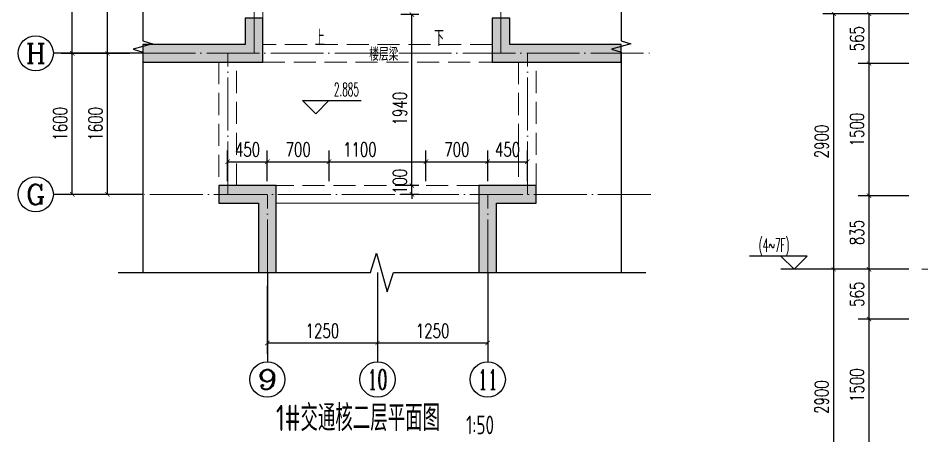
# Model space of a CAD drawing. Extents: x -655480 to 203344, y -294099 to 287156.
# Drawn here: x 39962 to 50215, y 172741 to 177482 of the extents above; entities that cross this region are included whole.
import ezdxf
from ezdxf.enums import TextEntityAlignment as Align

# ---------------------------------------------------------------- set-up
doc = ezdxf.new("R2010")
doc.units = 0
doc.header["$LTSCALE"] = 1000
doc.linetypes.add('DASH', pattern=[0.35, 0.25, -0.1])
doc.linetypes.add('DOTE', pattern=[2.42, 2, -0.2, 0.02, -0.2])
doc.layers.get('0').update_dxf_attribs({"linetype": 'CONTINUOUS'})
doc.layers.get('DEFPOINTS').update_dxf_attribs({"linetype": 'CONTINUOUS'})
for name, color, linetype in [('A-AXIS_TEXT', 7, 'CONTINUOUS'), ('AXIS', 3, 'CONTINUOUS'), ('DIM_ELEV', 3, 'CONTINUOUS'), ('DIM_SYMB', 3, 'CONTINUOUS'), ('PUB_DIM', 3, 'CONTINUOUS'), ('PUB_TEXT', 2, 'CONTINUOUS'), ('S-L主梁线', 4, 'DASH'), ('S-Q墙填充', 252, 'CONTINUOUS'), ('S-Q墙实线', 6, 'CONTINUOUS'), ('TEXT', 2, 'CONTINUOUS'), ('THIN', 7, 'CONTINUOUS'), ('尺寸标注', 86, 'CONTINUOUS')]:
    doc.layers.add(name, color=color, linetype=linetype)
doc.layers.add('AXIS_TEXT', color=7, linetype='CONTINUOUS', lineweight=20)
doc.layers.add('DOTE', color=19, linetype='DOTE', lineweight=9)
doc.styles.add('_TCH_AXIS', font='COMPLEX', dxfattribs={"bigfont": 'GBCBIG'})
doc.styles.add('_TCH_DIM', font='SIMPLEX.shx', dxfattribs={"width": 0.7, "bigfont": 'GBCBIG.shx'})
doc.styles.add('_TCH_DIM_T3', font='SIMPLEX', dxfattribs={"width": 0.705882, "bigfont": 'GBCBIG'})
doc.styles.add('COMPLEX', font='COMPLEX')
doc.styles.add('TSSD_REIN', font='tssdeng.shx', dxfattribs={"width": 0.7, "height": 300, "bigfont": 'tssdchn.shx'})
doc.dimstyles.new('_TCH_ARCH&&50', dxfattribs={"dimtxt": 157.5, "dimasz": 50, "dimexe": 125, "dimexo": 150, "dimgap": 58.75, "dimtad": 1, "dimdec": 0, "dimzin": 0, "dimdsep": 46, "dimtxsty": '_TCH_DIM_T3', "dimblk": 'ARCHTICK', "dimcen": 0.09, "dimclrt": 7, "dimazin": 0, "dimtfac": 1, "dimtdec": 0, "dimtix": 1, "dimtmove": 2, "dimatfit": 3, "dimldrblk": 'ARCHTICK', "dimfxl": 1, "dimtolj": 1, "dimtzin": 0, "dimarcsym": 0})

# ---------------------------------------------------------------- blocks, each defined once
blk = doc.blocks.new('_ArchTick')
at = {"color": 0, "linetype": 'ByBlock', "const_width": 0.15}
blk.add_lwpolyline([(-0.5, -0.5), (0.5, 0.5)], dxfattribs=at)
blk = doc.blocks.new('*D973')
at = {"layer": 'DEFPOINTS', "color": 0, "transparency": 16777216}
for p in [(49615, 174067), (50215, 174067), (50215, 172567)]:
    blk.add_point(p, dxfattribs=at)
at = {"layer": 'PUB_DIM', "color": 0, "lineweight": -2, "transparency": 16777216}
for p, q in [((50065, 174067), (49490, 174067)), ((49615, 172567), (49615, 174067)), ((50065, 172567), (49490, 172567))]:
    blk.add_line(p, q, dxfattribs=at)
at = {"layer": 'PUB_DIM', "color": 0, "lineweight": -2, "transparency": 16777216, "xscale": 50, "yscale": 50, "zscale": 50}
for p, rotation in [((49615, 174067), 90), ((49615, 172567), 270)]:
    blk.add_blockref('_ArchTick', p, dxfattribs=dict(at, rotation=rotation))
at = {"layer": 'PUB_DIM', "color": 7, "transparency": 16777216, "insert": (49478, 173317), "char_height": 157.5, "attachment_point": 5, "rotation": 90, "style": '_TCH_DIM_T3'}
blk.add_mtext('\\A1;1500', dxfattribs=at)
blk = doc.blocks.new('*D974')
at = {"layer": 'DEFPOINTS', "color": 0, "transparency": 16777216}
for p in [(49615, 174632), (50215, 174632), (50215, 174067)]:
    blk.add_point(p, dxfattribs=at)
at = {"layer": 'PUB_DIM', "color": 0, "lineweight": -2, "transparency": 16777216}
for p, q in [((50065, 174632), (49490, 174632)), ((49615, 174067), (49615, 174632)), ((50065, 174067), (49490, 174067))]:
    blk.add_line(p, q, dxfattribs=at)
at = {"layer": 'PUB_DIM', "color": 0, "lineweight": -2, "transparency": 16777216, "xscale": 50, "yscale": 50, "zscale": 50}
for p, rotation in [((49615, 174632), 90), ((49615, 174067), 270)]:
    blk.add_blockref('_ArchTick', p, dxfattribs=dict(at, rotation=rotation))
at = {"layer": 'PUB_DIM', "color": 7, "transparency": 16777216, "insert": (49478, 174349), "char_height": 157.5, "attachment_point": 5, "rotation": 90, "style": '_TCH_DIM_T3'}
blk.add_mtext('\\A1;565', dxfattribs=at)
blk = doc.blocks.new('*D975')
at = {"layer": 'DEFPOINTS', "color": 0, "transparency": 16777216}
for p in [(49615, 175467), (50215, 175467), (50215, 174632)]:
    blk.add_point(p, dxfattribs=at)
at = {"layer": 'PUB_DIM', "color": 0, "lineweight": -2, "transparency": 16777216}
for p, q in [((50065, 175467), (49490, 175467)), ((49615, 174632), (49615, 175467)), ((50065, 174632), (49490, 174632))]:
    blk.add_line(p, q, dxfattribs=at)
at = {"layer": 'PUB_DIM', "color": 0, "lineweight": -2, "transparency": 16777216, "xscale": 50, "yscale": 50, "zscale": 50}
for p, rotation in [((49615, 175467), 90), ((49615, 174632), 270)]:
    blk.add_blockref('_ArchTick', p, dxfattribs=dict(at, rotation=rotation))
at = {"layer": 'PUB_DIM', "color": 7, "transparency": 16777216, "insert": (49478, 175049), "char_height": 157.5, "attachment_point": 5, "rotation": 90, "style": '_TCH_DIM_T3'}
blk.add_mtext('\\A1;835', dxfattribs=at)
blk = doc.blocks.new('*D976')
at = {"layer": 'DEFPOINTS', "color": 0, "transparency": 16777216}
for p in [(49615, 176967), (50215, 176967), (50215, 175467)]:
    blk.add_point(p, dxfattribs=at)
at = {"layer": 'PUB_DIM', "color": 0, "lineweight": -2, "transparency": 16777216}
for p, q in [((50065, 176967), (49490, 176967)), ((49615, 175467), (49615, 176967)), ((50065, 175467), (49490, 175467))]:
    blk.add_line(p, q, dxfattribs=at)
at = {"layer": 'PUB_DIM', "color": 0, "lineweight": -2, "transparency": 16777216, "xscale": 50, "yscale": 50, "zscale": 50}
for p, rotation in [((49615, 176967), 90), ((49615, 175467), 270)]:
    blk.add_blockref('_ArchTick', p, dxfattribs=dict(at, rotation=rotation))
at = {"layer": 'PUB_DIM', "color": 7, "transparency": 16777216, "insert": (49478, 176217), "char_height": 157.5, "attachment_point": 5, "rotation": 90, "style": '_TCH_DIM_T3'}
blk.add_mtext('\\A1;1500', dxfattribs=at)
blk = doc.blocks.new('*D977')
at = {"layer": 'DEFPOINTS', "color": 0, "transparency": 16777216}
for p in [(49615, 177532), (50215, 177532), (50215, 176967)]:
    blk.add_point(p, dxfattribs=at)
at = {"layer": 'PUB_DIM', "color": 0, "lineweight": -2, "transparency": 16777216}
for p, q in [((50065, 177532), (49490, 177532)), ((49615, 176967), (49615, 177532)), ((50065, 176967), (49490, 176967))]:
    blk.add_line(p, q, dxfattribs=at)
at = {"layer": 'PUB_DIM', "color": 0, "lineweight": -2, "transparency": 16777216, "xscale": 50, "yscale": 50, "zscale": 50}
for p, rotation in [((49615, 177532), 90), ((49615, 176967), 270)]:
    blk.add_blockref('_ArchTick', p, dxfattribs=dict(at, rotation=rotation))
at = {"layer": 'PUB_DIM', "color": 7, "transparency": 16777216, "insert": (49478, 177249), "char_height": 157.5, "attachment_point": 5, "rotation": 90, "style": '_TCH_DIM_T3'}
blk.add_mtext('\\A1;565', dxfattribs=at)
blk = doc.blocks.new('*D984')
at = {"layer": 'DEFPOINTS', "color": 0, "transparency": 16777216}
for p in [(49215, 177532), (50215, 177532), (50215, 174632)]:
    blk.add_point(p, dxfattribs=at)
at = {"layer": 'PUB_DIM', "color": 0, "lineweight": -2, "transparency": 16777216}
for p, q in [((50065, 177532), (49090, 177532)), ((49215, 174632), (49215, 177532)), ((50065, 174632), (49090, 174632))]:
    blk.add_line(p, q, dxfattribs=at)
at = {"layer": 'PUB_DIM', "color": 0, "lineweight": -2, "transparency": 16777216, "xscale": 50, "yscale": 50, "zscale": 50}
for p, rotation in [((49215, 177532), 90), ((49215, 174632), 270)]:
    blk.add_blockref('_ArchTick', p, dxfattribs=dict(at, rotation=rotation))
at = {"layer": 'PUB_DIM', "color": 7, "transparency": 16777216, "insert": (49078, 176082), "char_height": 157.5, "attachment_point": 5, "rotation": 90, "style": '_TCH_DIM_T3'}
blk.add_mtext('\\A1;2900', dxfattribs=at)
blk = doc.blocks.new('*D993')
at = {"layer": 'DEFPOINTS', "color": 0, "transparency": 16777216}
for p in [(49215, 174632), (50215, 174632), (50215, 171732)]:
    blk.add_point(p, dxfattribs=at)
at = {"layer": 'PUB_DIM', "color": 0, "lineweight": -2, "transparency": 16777216}
for p, q in [((50065, 174632), (49090, 174632)), ((49215, 171732), (49215, 174632)), ((50065, 171732), (49090, 171732))]:
    blk.add_line(p, q, dxfattribs=at)
at = {"layer": 'PUB_DIM', "color": 0, "lineweight": -2, "transparency": 16777216, "xscale": 50, "yscale": 50, "zscale": 50}
for p, rotation in [((49215, 174632), 90), ((49215, 171732), 270)]:
    blk.add_blockref('_ArchTick', p, dxfattribs=dict(at, rotation=rotation))
at = {"layer": 'PUB_DIM', "color": 7, "transparency": 16777216, "insert": (49078, 173182), "char_height": 157.5, "attachment_point": 5, "rotation": 90, "style": '_TCH_DIM_T3'}
blk.add_mtext('\\A1;2900', dxfattribs=at)
blk = doc.blocks.new('_AXISO')
blk.add_circle((0, 0), 0.5)
at = {"layer": 'A-AXIS_TEXT', "style": 'COMPLEX', "width": 1.041667}
blk.add_attdef('A', text='', height=0.56, dxfattribs=at).set_placement((-0.25, -0.28), (0.25, -0.28), align=Align.FIT)
blk = doc.blocks.new('*D3958')
at = {"layer": 'DEFPOINTS', "color": 0, "transparency": 16777216}
for p in [(42789, 175853), (42339, 175482), (42789, 175482)]:
    blk.add_point(p, dxfattribs=at)
at = {"layer": 'PUB_DIM', "color": 0, "lineweight": -2, "transparency": 16777216}
for p, q in [((42339, 175632), (42339, 175978)), ((42789, 175632), (42789, 175978)), ((42339, 175853), (42789, 175853))]:
    blk.add_line(p, q, dxfattribs=at)
at = {"layer": 'PUB_DIM', "color": 0, "lineweight": -2, "transparency": 16777216, "xscale": 50, "yscale": 50, "zscale": 50, "rotation": 180}
blk.add_blockref('_ArchTick', (42339, 175853), dxfattribs=at)
at = {"layer": 'PUB_DIM', "color": 0, "lineweight": -2, "transparency": 16777216, "xscale": 50, "yscale": 50, "zscale": 50}
blk.add_blockref('_ArchTick', (42789, 175853), dxfattribs=at)
at = {"layer": 'PUB_DIM', "color": 7, "transparency": 16777216, "insert": (42564, 175990), "char_height": 157.5, "attachment_point": 5, "style": '_TCH_DIM_T3'}
blk.add_mtext('\\A1;450', dxfattribs=at)
blk = doc.blocks.new('*D3959')
at = {"layer": 'DEFPOINTS', "color": 0, "transparency": 16777216}
for p in [(43489, 175853), (42789, 175482), (43489, 175482)]:
    blk.add_point(p, dxfattribs=at)
at = {"layer": 'PUB_DIM', "color": 0, "lineweight": -2, "transparency": 16777216}
for p, q in [((42789, 175632), (42789, 175978)), ((43489, 175632), (43489, 175978)), ((42789, 175853), (43489, 175853))]:
    blk.add_line(p, q, dxfattribs=at)
at = {"layer": 'PUB_DIM', "color": 0, "lineweight": -2, "transparency": 16777216, "xscale": 50, "yscale": 50, "zscale": 50, "rotation": 180}
blk.add_blockref('_ArchTick', (42789, 175853), dxfattribs=at)
at = {"layer": 'PUB_DIM', "color": 0, "lineweight": -2, "transparency": 16777216, "xscale": 50, "yscale": 50, "zscale": 50}
blk.add_blockref('_ArchTick', (43489, 175853), dxfattribs=at)
at = {"layer": 'PUB_DIM', "color": 7, "transparency": 16777216, "insert": (43139, 175990), "char_height": 157.5, "attachment_point": 5, "style": '_TCH_DIM_T3'}
blk.add_mtext('\\A1;700', dxfattribs=at)
blk = doc.blocks.new('*D3960')
at = {"layer": 'DEFPOINTS', "color": 0, "transparency": 16777216}
for p in [(44589, 175853), (43489, 175482), (44589, 175482)]:
    blk.add_point(p, dxfattribs=at)
at = {"layer": 'PUB_DIM', "color": 0, "lineweight": -2, "transparency": 16777216}
for p, q in [((43489, 175632), (43489, 175978)), ((44589, 175632), (44589, 175978)), ((43489, 175853), (44589, 175853))]:
    blk.add_line(p, q, dxfattribs=at)
at = {"layer": 'PUB_DIM', "color": 0, "lineweight": -2, "transparency": 16777216, "xscale": 50, "yscale": 50, "zscale": 50, "rotation": 180}
blk.add_blockref('_ArchTick', (43489, 175853), dxfattribs=at)
at = {"layer": 'PUB_DIM', "color": 0, "lineweight": -2, "transparency": 16777216, "xscale": 50, "yscale": 50, "zscale": 50}
blk.add_blockref('_ArchTick', (44589, 175853), dxfattribs=at)
at = {"layer": 'PUB_DIM', "color": 7, "transparency": 16777216, "insert": (43839, 175990), "char_height": 157.5, "attachment_point": 5, "style": '_TCH_DIM_T3'}
blk.add_mtext('\\A1;1100', dxfattribs=at)
blk = doc.blocks.new('*D3961')
at = {"layer": 'DEFPOINTS', "color": 0, "transparency": 16777216}
for p in [(45289, 175853), (44589, 175482), (45289, 175482)]:
    blk.add_point(p, dxfattribs=at)
at = {"layer": 'PUB_DIM', "color": 0, "lineweight": -2, "transparency": 16777216}
for p, q in [((44589, 175632), (44589, 175978)), ((45289, 175632), (45289, 175978)), ((44589, 175853), (45289, 175853))]:
    blk.add_line(p, q, dxfattribs=at)
at = {"layer": 'PUB_DIM', "color": 0, "lineweight": -2, "transparency": 16777216, "xscale": 50, "yscale": 50, "zscale": 50, "rotation": 180}
blk.add_blockref('_ArchTick', (44589, 175853), dxfattribs=at)
at = {"layer": 'PUB_DIM', "color": 0, "lineweight": -2, "transparency": 16777216, "xscale": 50, "yscale": 50, "zscale": 50}
blk.add_blockref('_ArchTick', (45289, 175853), dxfattribs=at)
at = {"layer": 'PUB_DIM', "color": 7, "transparency": 16777216, "insert": (44939, 175990), "char_height": 157.5, "attachment_point": 5, "style": '_TCH_DIM_T3'}
blk.add_mtext('\\A1;700', dxfattribs=at)
blk = doc.blocks.new('*D3962')
at = {"layer": 'DEFPOINTS', "color": 0, "transparency": 16777216}
for p in [(45739, 175853), (45289, 175482), (45739, 175482)]:
    blk.add_point(p, dxfattribs=at)
at = {"layer": 'PUB_DIM', "color": 0, "lineweight": -2, "transparency": 16777216}
for p, q in [((45289, 175632), (45289, 175978)), ((45739, 175632), (45739, 175978)), ((45289, 175853), (45739, 175853))]:
    blk.add_line(p, q, dxfattribs=at)
at = {"layer": 'PUB_DIM', "color": 0, "lineweight": -2, "transparency": 16777216, "xscale": 50, "yscale": 50, "zscale": 50, "rotation": 180}
blk.add_blockref('_ArchTick', (45289, 175853), dxfattribs=at)
at = {"layer": 'PUB_DIM', "color": 0, "lineweight": -2, "transparency": 16777216, "xscale": 50, "yscale": 50, "zscale": 50}
blk.add_blockref('_ArchTick', (45739, 175853), dxfattribs=at)
at = {"layer": 'PUB_DIM', "color": 7, "transparency": 16777216, "insert": (45514, 175990), "char_height": 157.5, "attachment_point": 5, "style": '_TCH_DIM_T3'}
blk.add_mtext('\\A1;450', dxfattribs=at)
blk = doc.blocks.new('*D3966')
at = {"layer": 'DEFPOINTS', "color": 0, "transparency": 16777216}
for p in [(44430, 177522), (44658, 177522), (44658, 175582)]:
    blk.add_point(p, dxfattribs=at)
at = {"layer": '尺寸标注', "color": 0, "lineweight": -2, "transparency": 16777216}
for p, q in [((44508, 177522), (44305, 177522)), ((44430, 175582), (44430, 177522)), ((44508, 175582), (44305, 175582))]:
    blk.add_line(p, q, dxfattribs=at)
at = {"layer": '尺寸标注', "color": 0, "lineweight": -2, "transparency": 16777216, "xscale": 50, "yscale": 50, "zscale": 50}
for p, rotation in [((44430, 177522), 90), ((44430, 175582), 270)]:
    blk.add_blockref('_ArchTick', p, dxfattribs=dict(at, rotation=rotation))
at = {"layer": '尺寸标注', "color": 7, "transparency": 16777216, "insert": (44292, 176455), "char_height": 157.5, "attachment_point": 5, "rotation": 90, "style": '_TCH_DIM_T3'}
blk.add_mtext('\\A1;1940', dxfattribs=at)
blk = doc.blocks.new('*D3967')
at = {"layer": 'DEFPOINTS', "color": 0, "transparency": 16777216}
for p in [(44430, 175582), (44658, 175582), (44658, 175482)]:
    blk.add_point(p, dxfattribs=at)
at = {"layer": '尺寸标注', "color": 0, "lineweight": -2, "transparency": 16777216}
for p, q in [((44508, 175582), (44305, 175582)), ((44430, 175582), (44430, 175632)), ((44430, 175482), (44430, 175582)), ((44508, 175482), (44305, 175482)), ((44430, 175482), (44430, 175432))]:
    blk.add_line(p, q, dxfattribs=at)
at = {"layer": '尺寸标注', "color": 0, "lineweight": -2, "transparency": 16777216, "xscale": 50, "yscale": 50, "zscale": 50}
for p, rotation in [((44430, 175582), 270), ((44430, 175482), 90)]:
    blk.add_blockref('_ArchTick', p, dxfattribs=dict(at, rotation=rotation))
at = {"layer": '尺寸标注', "color": 7, "transparency": 16777216, "insert": (44292, 175628), "char_height": 157.5, "attachment_point": 5, "rotation": 90, "style": '_TCH_DIM_T3'}
blk.add_mtext('\\A1;100', dxfattribs=at)
blk = doc.blocks.new('*D3971')
at = {"layer": 'DEFPOINTS', "color": 0, "transparency": 16777216}
for p in [(40976, 177082), (41376, 177082), (41376, 175482)]:
    blk.add_point(p, dxfattribs=at)
at = {"layer": '尺寸标注', "color": 0, "lineweight": -2, "transparency": 16777216}
for p, q in [((41226, 177082), (40851, 177082)), ((40976, 175482), (40976, 177082)), ((41226, 175482), (40851, 175482))]:
    blk.add_line(p, q, dxfattribs=at)
at = {"layer": '尺寸标注', "color": 0, "lineweight": -2, "transparency": 16777216, "xscale": 50, "yscale": 50, "zscale": 50}
for p, rotation in [((40976, 177082), 90), ((40976, 175482), 270)]:
    blk.add_blockref('_ArchTick', p, dxfattribs=dict(at, rotation=rotation))
at = {"layer": '尺寸标注', "color": 7, "transparency": 16777216, "insert": (40839, 176282), "char_height": 157.5, "attachment_point": 5, "rotation": 90, "style": '_TCH_DIM_T3'}
blk.add_mtext('\\A1;1600', dxfattribs=at)
blk = doc.blocks.new('*D3972')
at = {"layer": 'DEFPOINTS', "color": 0, "transparency": 16777216}
for p in [(40976, 179482), (41376, 179482), (41376, 177082)]:
    blk.add_point(p, dxfattribs=at)
at = {"layer": '尺寸标注', "color": 0, "lineweight": -2, "transparency": 16777216}
for p, q in [((41226, 179482), (40851, 179482)), ((40976, 177082), (40976, 179482)), ((41226, 177082), (40851, 177082))]:
    blk.add_line(p, q, dxfattribs=at)
at = {"layer": '尺寸标注', "color": 0, "lineweight": -2, "transparency": 16777216, "xscale": 50, "yscale": 50, "zscale": 50}
for p, rotation in [((40976, 179482), 90), ((40976, 177082), 270)]:
    blk.add_blockref('_ArchTick', p, dxfattribs=dict(at, rotation=rotation))
at = {"layer": '尺寸标注', "color": 7, "transparency": 16777216, "insert": (40839, 178282), "char_height": 157.5, "attachment_point": 5, "rotation": 90, "style": '_TCH_DIM_T3'}
blk.add_mtext('\\A1;2400', dxfattribs=at)
blk = doc.blocks.new('*D3974')
at = {"layer": 'DEFPOINTS', "color": 0, "transparency": 16777216}
for p in [(40576, 177082), (41376, 177082), (41376, 175482)]:
    blk.add_point(p, dxfattribs=at)
at = {"layer": 'PUB_DIM', "color": 0, "lineweight": -2, "transparency": 16777216}
for p, q in [((41226, 177082), (40451, 177082)), ((40576, 175482), (40576, 177082)), ((41226, 175482), (40451, 175482))]:
    blk.add_line(p, q, dxfattribs=at)
at = {"layer": 'PUB_DIM', "color": 0, "lineweight": -2, "transparency": 16777216, "xscale": 50, "yscale": 50, "zscale": 50}
for p, rotation in [((40576, 177082), 90), ((40576, 175482), 270)]:
    blk.add_blockref('_ArchTick', p, dxfattribs=dict(at, rotation=rotation))
at = {"layer": 'PUB_DIM', "color": 7, "transparency": 16777216, "insert": (40439, 176282), "char_height": 157.5, "attachment_point": 5, "rotation": 90, "style": '_TCH_DIM_T3'}
blk.add_mtext('\\A1;1600', dxfattribs=at)
blk = doc.blocks.new('*D3975')
at = {"layer": 'DEFPOINTS', "color": 0, "transparency": 16777216}
for p in [(40576, 179482), (41376, 179482), (41376, 177082)]:
    blk.add_point(p, dxfattribs=at)
at = {"layer": 'PUB_DIM', "color": 0, "lineweight": -2, "transparency": 16777216}
for p, q in [((41226, 179482), (40451, 179482)), ((40576, 177082), (40576, 179482)), ((41226, 177082), (40451, 177082))]:
    blk.add_line(p, q, dxfattribs=at)
at = {"layer": 'PUB_DIM', "color": 0, "lineweight": -2, "transparency": 16777216, "xscale": 50, "yscale": 50, "zscale": 50}
for p, rotation in [((40576, 179482), 90), ((40576, 177082), 270)]:
    blk.add_blockref('_ArchTick', p, dxfattribs=dict(at, rotation=rotation))
at = {"layer": 'PUB_DIM', "color": 7, "transparency": 16777216, "insert": (40439, 178282), "char_height": 157.5, "attachment_point": 5, "rotation": 90, "style": '_TCH_DIM_T3'}
blk.add_mtext('\\A1;2400', dxfattribs=at)
blk = doc.blocks.new('*D3977')
at = {"layer": 'DEFPOINTS', "color": 0, "transparency": 16777216}
for p in [(42789, 174596), (44039, 174596), (44039, 173796)]:
    blk.add_point(p, dxfattribs=at)
at = {"layer": 'PUB_DIM', "color": 0, "lineweight": -2, "transparency": 16777216}
for p, q in [((42789, 174446), (42789, 173671)), ((44039, 174446), (44039, 173671)), ((42789, 173796), (44039, 173796))]:
    blk.add_line(p, q, dxfattribs=at)
at = {"layer": 'PUB_DIM', "color": 0, "lineweight": -2, "transparency": 16777216, "xscale": 50, "yscale": 50, "zscale": 50, "rotation": 180}
blk.add_blockref('_ArchTick', (42789, 173796), dxfattribs=at)
at = {"layer": 'PUB_DIM', "color": 0, "lineweight": -2, "transparency": 16777216, "xscale": 50, "yscale": 50, "zscale": 50}
blk.add_blockref('_ArchTick', (44039, 173796), dxfattribs=at)
at = {"layer": 'PUB_DIM', "color": 7, "transparency": 16777216, "insert": (43414, 173934), "char_height": 157.5, "attachment_point": 5, "style": '_TCH_DIM_T3'}
blk.add_mtext('\\A1;1250', dxfattribs=at)
blk = doc.blocks.new('*D3978')
at = {"layer": 'DEFPOINTS', "color": 0, "transparency": 16777216}
for p in [(44039, 174596), (45289, 174596), (45289, 173796)]:
    blk.add_point(p, dxfattribs=at)
at = {"layer": 'PUB_DIM', "color": 0, "lineweight": -2, "transparency": 16777216}
for p, q in [((44039, 174446), (44039, 173671)), ((45289, 174446), (45289, 173671)), ((44039, 173796), (45289, 173796))]:
    blk.add_line(p, q, dxfattribs=at)
at = {"layer": 'PUB_DIM', "color": 0, "lineweight": -2, "transparency": 16777216, "xscale": 50, "yscale": 50, "zscale": 50, "rotation": 180}
blk.add_blockref('_ArchTick', (44039, 173796), dxfattribs=at)
at = {"layer": 'PUB_DIM', "color": 0, "lineweight": -2, "transparency": 16777216, "xscale": 50, "yscale": 50, "zscale": 50}
blk.add_blockref('_ArchTick', (45289, 173796), dxfattribs=at)
at = {"layer": 'PUB_DIM', "color": 7, "transparency": 16777216, "insert": (44664, 173934), "char_height": 157.5, "attachment_point": 5, "style": '_TCH_DIM_T3'}
blk.add_mtext('\\A1;1250', dxfattribs=at)

msp = doc.modelspace()

# ---------------------------------------------------------------- hatches: boundary and pattern name
at = {"layer": 'S-Q墙填充'}
h = msp.add_hatch(color=252, dxfattribs=at)
h.dxf.hatch_style = 1
h.paths.add_polyline_path([(42739.26, 176982.29), (42739.26, 177482.29), (42539.26, 177482.29), (42539.26, 177182.29), (42339.19, 177182.29), (41376.12, 177182.29), (41376.12, 176982.29), (42339.19, 176982.29)])
h = msp.add_hatch(color=252, dxfattribs=at)
h.dxf.hatch_style = 1
h.paths.add_polyline_path([(45539.26, 177182.29), (45539.26, 177482.29), (45339.26, 177482.29), (45339.26, 176982.29), (45739.13, 176982.29), (46802.15, 176982.29), (46802.15, 177182.29), (45739.13, 177182.29)])
h = msp.add_hatch(color=252, dxfattribs=at)
h.dxf.hatch_style = 1
h.paths.add_polyline_path([(42689.26, 174595.14), (42889.26, 174595.14), (42889.26, 175582.02), (42239.19, 175582.02), (42239.19, 175382.02), (42689.26, 175382.02)])
h = msp.add_hatch(color=252, dxfattribs=at)
h.dxf.hatch_style = 1
h.paths.add_polyline_path([(45189.26, 174595.14), (45389.26, 174595.14), (45389.26, 175382.02), (45839.13, 175382.02), (45839.13, 175582.02), (45189.26, 175582.02)])

# ---------------------------------------------------------------- linework, layer by layer
at = {"layer": 'AXIS'}
for p, q in [((41376.12, 177082.29), (40361.51, 177082.29)), ((41376.12, 175482.02), (40361.51, 175482.02)), ((42789.26, 174596.29), (42789.26, 173581.68)), ((44038.78, 174596.29), (44038.78, 173581.68)), ((45289.26, 174596.29), (45289.26, 173581.68))]:
    msp.add_line(p, q, dxfattribs=at)
at = {"layer": 'DIM_ELEV', "color": 6}
for p, q in [((43338.37, 176397.27), (43188.37, 176547.27)), ((43188.37, 176547.27), (43853.29, 176547.27)), ((43338.37, 176397.27), (43488.37, 176547.27))]:
    msp.add_line(p, q, dxfattribs=at)
at = {"layer": 'DIM_ELEV'}
for p, q in [((48915.13, 174781.66), (48259.13, 174781.66)), ((48765.13, 174631.66), (48615.13, 174781.66)), ((48765.13, 174631.66), (48915.13, 174781.66)), ((49615.13, 174631.66), (48615.13, 174631.66))]:
    msp.add_line(p, q, dxfattribs=at)
at = {"layer": 'DIM_SYMB'}
for points in [[(43364.26, 177392.02, 0, 0, 0), (43364.26, 180317.02, 0, 0, 0), (44714.26, 180317.02, 0, 0, 0), (44714.26, 179082.02, 0, 40, 0), (44714.26, 179232.02, 0, 0, 0)], [(44714.26, 177392.02, 0, 0, 0), (44714.26, 178822.02, 0, 40, 0), (44714.26, 178672.02, 0, 0, 0)]]:
    msp.add_lwpolyline(points, format="xyseb", dxfattribs=at)
at = {"layer": 'DOTE', "linetype": 'DOTE', "ltscale": 0.3}
for p, q in [((42639.26, 177082.29), (42639.26, 182032.02)), ((45439.26, 177082.29), (45439.26, 182032.02)), ((41376.12, 177082.29), (47139.26, 177082.29)), ((42339.26, 175482.02), (42339.26, 177082.02)), ((45739.26, 175482.02), (45739.26, 177082.02)), ((47139.26, 175482.02), (41376.12, 175482.02)), ((42789.26, 174596.29), (42789.26, 175482.02)), ((45289.26, 174596.29), (45289.26, 175482.02))]:
    msp.add_line(p, q, dxfattribs=at)
at = {"layer": 'DOTE', "linetype": 'DOTE'}
msp.add_line((65692.19, 174631.66), (50215.13, 174631.66), dxfattribs=at)
msp.add_line((65692.19, 174631.66), (50215.13, 174631.66), dxfattribs=at)
at = {"layer": 'S-L主梁线', "linetype": 'DASH', "lineweight": 18}
for p, q in [((42739.26, 177482.29), (42739.26, 178182.02)), ((45339.26, 178182.02), (45339.26, 177482.29)), ((45339.26, 177182.29), (42739.26, 177182.29)), ((42239.19, 176982.29), (42239.19, 175582.02)), ((42439.19, 175582.02), (42439.19, 176982.29)), ((42739.26, 176982.29), (45339.26, 176982.29)), ((45639.13, 176982.29), (45639.13, 175582.02)), ((45839.13, 175582.02), (45839.13, 176982.29)), ((45189.26, 175582.02), (42889.26, 175582.02))]:
    msp.add_line(p, q, dxfattribs=at)
at = {"layer": 'S-L主梁线', "linetype": 'ByBlock', "lineweight": 18}
msp.add_line((42889.26, 175382.02), (45189.26, 175382.02), dxfattribs=at)
at = {"layer": 'S-Q墙实线'}
for points in [[(42739.26, 176982.29), (42739.26, 177482.29), (42539.26, 177482.29), (42539.26, 177182.29), (42339.19, 177182.29), (41376.12, 177182.29), (41376.12, 176982.29), (42339.19, 176982.29)], [(45539.26, 177182.29), (45539.26, 177482.29), (45339.26, 177482.29), (45339.26, 176982.29), (45739.13, 176982.29), (46802.15, 176982.29), (46802.15, 177182.29), (45739.13, 177182.29)]]:
    msp.add_lwpolyline(points, close=True, dxfattribs=at)
for points in [[(42889.26, 174595.14), (42889.26, 174882.02), (42889.26, 175582.02), (42239.19, 175582.02), (42239.19, 175382.02), (42689.26, 175382.02), (42689.26, 174882.02), (42689.26, 174595.14)], [(45389.26, 174595.14), (45389.26, 174882.02), (45389.26, 175382.02), (45839.13, 175382.02), (45839.13, 175582.02), (45189.26, 175582.02), (45189.26, 174882.02), (45189.26, 174595.14)]]:
    msp.add_lwpolyline(points, dxfattribs=at)
at = {"layer": 'THIN'}
for points in [[(41376.12, 179722.02), (41376.12, 177223.58), (41486.12, 177188.58), (41266.12, 177128.58), (41376.12, 177093.58), (41376.12, 174595.14)], [(46802.15, 179722.02), (46802.15, 177223.58), (46912.15, 177188.58), (46692.15, 177128.58), (46802.15, 177093.58), (46802.15, 174595.14)], [(41096.12, 174595.14), (43959.13, 174595.14), (44029.13, 174815.14), (44149.13, 174375.14), (44219.13, 174595.14), (47082.15, 174595.14), (47082.15, 174595.14)]]:
    msp.add_lwpolyline(points, dxfattribs=at)

# ---------------------------------------------------------------- block references
at = {"layer": 'AXIS'}
ref = msp.add_blockref('_AXISO', (40161.51, 177082.29), dxfattribs=dict(at, xscale=400, yscale=400, zscale=400))
ref.add_attrib('A', 'H', dxfattribs={"layer": 'AXIS_TEXT', "height": 226.27, "style": '_TCH_AXIS', "width": 1.05}).set_placement((40048.37, 176969.15), (40274.64, 176969.15), align=Align.FIT)
ref = msp.add_blockref('_AXISO', (40161.51, 175482.02), dxfattribs=dict(at, xscale=400, yscale=400, zscale=400))
ref.add_attrib('A', 'G', dxfattribs={"layer": 'AXIS_TEXT', "height": 226.27, "style": '_TCH_AXIS', "width": 1.166667}).set_placement((40048.37, 175368.88), (40274.64, 175368.88), align=Align.FIT)
ref = msp.add_blockref('_AXISO', (42789.26, 173381.68), dxfattribs=dict(at, xscale=400, yscale=400, zscale=400))
ref.add_attrib('A', '9', dxfattribs={"layer": 'AXIS_TEXT', "height": 226.27, "style": '_TCH_AXIS', "width": 1.5}).set_placement((42676.12, 173268.54), (42902.4, 173268.54), align=Align.FIT)
ref = msp.add_blockref('_AXISO', (44038.78, 173381.68), dxfattribs=dict(at, xscale=400, yscale=400, zscale=400))
ref.add_attrib('A', '10', dxfattribs={"layer": 'AXIS_TEXT', "height": 226.274, "style": '_TCH_AXIS', "width": 0.724138}).set_placement((43925.64, 173268.54), (44151.91, 173268.54), align=Align.FIT)
ref = msp.add_blockref('_AXISO', (45289.26, 173381.68), dxfattribs=dict(at, xscale=400, yscale=400, zscale=400))
ref.add_attrib('A', '11', dxfattribs={"layer": 'AXIS_TEXT', "height": 226.274, "style": '_TCH_AXIS', "width": 0.875}).set_placement((45176.12, 173268.54), (45402.4, 173268.54), align=Align.FIT)

# ---------------------------------------------------------------- texts
at = {"layer": 'PUB_TEXT'}
for s, height, style, width, p in [('上', 178.72, '_TCH_DIM', 0.7, (43327.77, 177166.97)), ('下', 178.72, '_TCH_DIM', 0.7, (44681.03, 177166.97)), ('(4~7F)', 148.75, '_TCH_DIM', 0.494118, (48365.48, 174831.71)), ('1#交通核二层平面图', 297.5, 'TSSD_REIN', 0.7, (42887.47, 172796.88)), ('1:50', 212.5, 'TSSD_REIN', 0.7, (45043.7, 172759.97))]:
    msp.add_text(s, height=height, dxfattribs=dict(at, style=style, width=width)).set_placement(p)
at = {"layer": 'PUB_TEXT', "color": 6, "style": '_TCH_DIM', "width": 0.494118}
msp.add_text('2.885', height=148.75, dxfattribs=at).set_placement((43544.29, 176597.32))
at = {"layer": 'TEXT', "color": 230, "style": 'TSSD_REIN', "width": 0.7}
msp.add_text('楼层梁', height=150, dxfattribs=at).set_placement((44110.47, 176997.54), align=Align.CENTER)

# ---------------------------------------------------------------- dimensions: what is measured, and where the dimension line sits
at = {"layer": 'PUB_DIM'}
for p1, p2, distance, picture, middle in [((41376.12, 177082.29), (41376.12, 179482.02), 800, '*D3975', (40438.62, 178282.15)), ((50215.13, 174631.66), (50215.13, 177531.66), 1000, '*D984', (49077.63, 176081.66)), ((50215.13, 176966.7), (50215.13, 177531.66), 600, '*D977', (49477.63, 177249.18)), ((41376.12, 175482.02), (41376.12, 177082.29), 800, '*D3974', (40438.62, 176282.15)), ((50215.13, 175466.7), (50215.13, 176966.7), 600, '*D976', (49477.63, 176216.7)), ((42339.26, 175482.02), (42789.26, 175482.02), 370.69, '*D3958', (42564.26, 175990.21)), ((42789.26, 175482.02), (43489.26, 175482.02), 370.69, '*D3959', (43139.26, 175990.21)), ((44589.26, 175482.02), (45289.26, 175482.02), 370.69, '*D3961', (44939.26, 175990.21)), ((45289.26, 175482.02), (45739.26, 175482.02), 370.69, '*D3962', (45514.26, 175990.21)), ((50215.13, 174631.66), (50215.13, 175466.7), 600, '*D975', (49477.63, 175049.18)), ((50215.13, 171731.66), (50215.13, 174631.66), 1000, '*D993', (49077.63, 173181.66)), ((50215.13, 174066.7), (50215.13, 174631.66), 600, '*D974', (49477.63, 174349.18)), ((42789.26, 174596.29), (44038.78, 174596.29), -800, '*D3977', (43414.02, 173933.79)), ((44038.78, 174596.29), (45289.26, 174596.29), -800, '*D3978', (44664.02, 173933.79)), ((50215.13, 172566.7), (50215.13, 174066.7), 600, '*D973', (49477.63, 173316.7))]:
    dim = msp.add_aligned_dim(p1=p1, p2=p2, distance=distance, dimstyle='_TCH_ARCH&&50', dxfattribs=at)
    dim.commit()
    dim.dimension.update_dxf_attribs({"geometry": picture, "text_midpoint": middle})
dim = msp.add_linear_dim(base=(44589.26, 175852.71), p1=(43489.26, 175482.02), p2=(44589.26, 175482.02), angle=0, dimstyle='_TCH_ARCH&&50', dxfattribs=at)
dim.commit()
dim.dimension.update_dxf_attribs({"geometry": '*D3960', "text_midpoint": (43839.26, 175990.21), "dimtype": 161})
at = {"layer": '尺寸标注', "color": 106}
for p1, p2, picture, middle in [((41376.12, 177082.29), (41376.12, 179482.02), '*D3972', (40838.62, 178282.15)), ((41376.12, 175482.02), (41376.12, 177082.29), '*D3971', (40838.62, 176282.15))]:
    dim = msp.add_aligned_dim(p1=p1, p2=p2, distance=400, dimstyle='_TCH_ARCH&&50', dxfattribs=at)
    dim.commit()
    dim.dimension.update_dxf_attribs({"geometry": picture, "text_midpoint": middle})
for base, p1, p2, picture, middle in [((44429.71, 177522.02), (44658.22, 175582.02), (44658.22, 177522.02), '*D3966', (44292.21, 176455.21)), ((44429.71, 175582.02), (44658.22, 175482.02), (44658.22, 175582.02), '*D3967', (44292.21, 175627.88))]:
    dim = msp.add_linear_dim(base=base, p1=p1, p2=p2, angle=90, dimstyle='_TCH_ARCH&&50', dxfattribs=at)
    dim.commit()
    dim.dimension.update_dxf_attribs({"geometry": picture, "text_midpoint": middle, "dimtype": 161})

doc.saveas('drawing.dxf')
